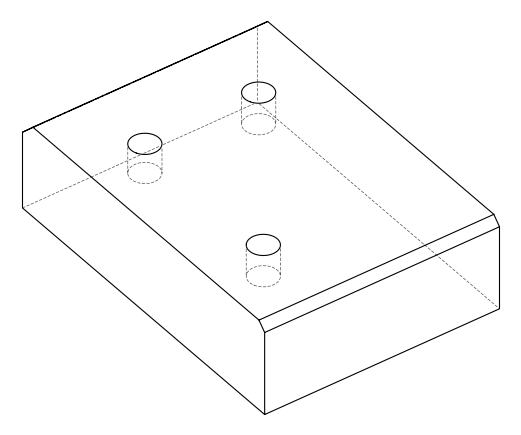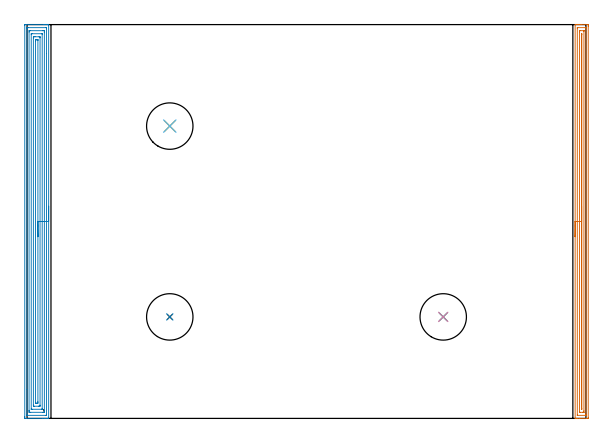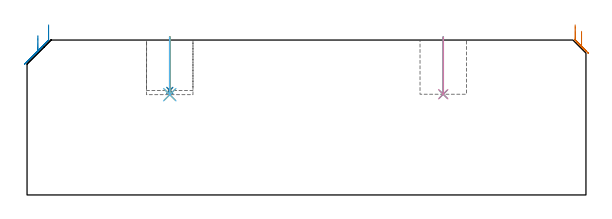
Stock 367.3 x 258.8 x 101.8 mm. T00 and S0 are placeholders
(PLAN: 8 operations, 6 tool changes, 22 min)
(1 INDEXABLE_INSERT_DRILL_BLIND_HOLE_FROM_SOLID | STEP1POCKET | NXT0302_010 | 0.14 min | 9805 mm3)
(2 DRILL_TO_ENLARGE_BLIND_HOLE | STEP1POCKET | UGT0301_381 | 0.14 min | 14362 mm3)
(3 INDEXABLE_INSERT_DRILL_BLIND_HOLE_FROM_SOLID_1 | STEP1POCKET_1 | NXT0302_010 | 0.15 min | 10551 mm3)
(4 DRILL_TO_ENLARGE_BLIND_HOLE_1 | STEP1POCKET_1 | UGT0301_381 | 0.15 min | 15442 mm3)
(5 INDEXABLE_INSERT_DRILL_BLIND_HOLE_FROM_SOLID_2 | STEP1POCKET_2 | NXT0302_010 | 0.15 min | 10639 mm3)
(6 DRILL_TO_ENLARGE_BLIND_HOLE_2 | STEP1POCKET_2 | UGT0301_381 | 0.15 min | 15571 mm3)
(7 AREA_MILL | FG_CHAMFER_SURFACE | UGT0205_001 | 8.44 min | 9576 mm3)
(8 AREA_MILL_1 | FG_CHAMFER_SURFACE_1 | UGT0205_001 | 12.69 min | 31899 mm3)
(TOOL NXT0302_010 | Index. Insert Drill 19.5mm [880-D1950L25-05] | D19.5 PA176 FL98 Z2)
(TOOL UGT0301_381 | Twist Drill Flat Bottom 30.5 mm | D30.5 PA180 FL175 Z2)
(TOOL UGT0205_001 | Chamfer Mill 20 x 3 x 45 deg. | D20 FL50 Z2)
(OP 1 INDEXABLE_INSERT_DRILL_BLIND_HOLE_FROM_SOLID)
G17 G21 G94 G90
T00 M6
G54
G17 G0 G90 X93.8 Y66.7 S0 M3
G43 Z111.8 H1
G94 G81 G98 Z68.7 F250. R103.8
G80
M5
M2
(OP 2 DRILL_TO_ENLARGE_BLIND_HOLE)
G17 G21 G94 G90
T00 M6
G54
G17 G0 G90 X93.8 Y66.7 S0 M3
G43 Z111.8 H0
G94 G81 G98 Z68.7 F250. R103.8
G80
M5
M2
(OP 3 INDEXABLE_INSERT_DRILL_BLIND_HOLE_FROM_SOLID_1)
G17 G21 G94 G90
T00 M6
G54
G17 G0 G90 X273.5 Y66.7 S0 M3
G43 Z111.8 H1
G94 G81 G98 Z66.2 F250. R103.8
G80
M5
M2
(OP 4 DRILL_TO_ENLARGE_BLIND_HOLE_1)
G17 G21 G94 G90
T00 M6
G54
G17 G0 G90 X273.5 Y66.7 S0 M3
G43 Z111.8 H0
G94 G81 G98 Z66.2 F250. R103.8
G80
M5
M2
(OP 5 INDEXABLE_INSERT_DRILL_BLIND_HOLE_FROM_SOLID_2)
G17 G21 G94 G90
T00 M6
G54
G17 G0 G90 X93.8 Y192.1 S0 M3
G43 Z111.8 H1
G94 G81 G98 Z65.9 F250. R103.8
G80
M5
M2
(OP 6 DRILL_TO_ENLARGE_BLIND_HOLE_2)
G17 G21 G94 G90
T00 M6
G54
G17 G0 G90 X93.8 Y192.1 S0 M3
G43 Z111.8 H0
G94 G81 G98 Z65.9 F250. R103.8
G80
M5
M2
(OP 7 AREA_MILL)
G17 G21 G94 G90
T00 M6
G54
G17 G0 G90 X360.2 Y119.4 S1061 M3
G43 Z111.8 H0
G94 G1 Y119.438 Z110.928 F250.
Y119.552 Z110.063
Y119.741 Z109.212
Y120.003 Z108.38
Y120.337 Z107.574
Y120.74 Z106.8
Y121.208 Z106.064
Y121.74 Z105.372
Y122.329 Z104.729
Y122.972 Z104.139
Y123.664 Z103.608
Y124.4 Z103.14
Y125.174 Z102.737
Y125.98 Z102.403
Y126.812 Z102.141
Y127.663 Z101.952
Y128.528 Z101.838
Y129.4 Z101.8
Y258.617
X360.202 Y258.79 Z101.788
X360.347 Y258.798 Z101.645
X360.497 Y258.8 Z101.503
X360.72 Z101.28
X361.437 Z100.558
X362.671 Z99.326
X364.062 Z97.933
X368.18 Z93.818
X368.438 Y258.797 Z93.56
X368.793 Y258.79 Z93.205
X368.798 Y258.537 Z93.201
X368.8 Y258.17 Z93.2
Y257.799
Y0.63
X368.798 Y0.263 Z93.201
X368.793 Y0.01 Z93.205
X368.438 Y0. Z93.56
X363.187 Z98.807
X361.796 Z100.2
X361.437 Z100.558
X360.497 Z101.503
X360.348 Z101.644
X360.314 Y0.001 Z101.678
X360.203 Y0.01 Z101.788
X360.2 Y0.183 Z101.8
Y129.4
X361.614 Z100.386
Y256.2
X361.615 Y256.381 Z100.385
X361.619 Y256.737 Z100.381
X361.621 Y256.779 Z100.379
X361.626 Y256.79 Z100.374
X361.657 Y256.793 Z100.343
X361.766 Y256.797 Z100.234
X361.903 Y256.8 Z100.097
X367.153 Z94.847
X367.328 Y256.797 Z94.672
X367.363 Y256.794 Z94.637
X367.376 Y256.791 Z94.624
X367.379 Y256.781 Z94.621
X367.382 Y256.739 Z94.618
X367.385 Y256.563 Z94.615
X367.386 Y2.6 Z94.614
X367.385 Y2.419 Z94.615
X367.381 Y2.063 Z94.619
X367.379 Y2.021 Z94.621
X367.374 Y2.01 Z94.626
X367.343 Y2.007 Z94.657
X367.234 Y2.003 Z94.766
X367.097 Y2. Z94.903
X361.847 Z100.153
X361.672 Y2.003 Z100.328
X361.637 Y2.006 Z100.363
X361.624 Y2.009 Z100.376
X361.621 Y2.019 Z100.379
X361.618 Y2.061 Z100.382
X361.615 Y2.237 Z100.385
X361.614 Y129.4 Z100.386
X363.028 Z98.972
X363.029 Y253.861 Z98.971
X363.032 Y254.593 Z98.968
X363.035 Y254.749 Z98.965
X363.041 Y254.79 Z98.959
X363.086 Y254.794 Z98.914
X363.187 Y254.797 Z98.813
X363.86 Y254.8 Z98.14
X365.61 Z96.39
X365.813 Z96.187
X365.88 Y254.798 Z96.12
X365.934 Y254.794 Z96.066
X365.964 Y254.79 Z96.036
X365.966 Y254.754 Z96.034
X365.97 Y254.593 Z96.03
X365.971 Y254.431 Z96.029
Y4.939
X365.968 Y4.207 Z96.032
X365.965 Y4.051 Z96.035
X365.959 Y4.01 Z96.041
X365.914 Y4.006 Z96.086
X365.813 Y4.003 Z96.187
X365.14 Y4. Z96.86
X363.39 Z98.61
X363.187 Z98.813
X363.12 Y4.002 Z98.88
X363.066 Y4.006 Z98.934
X363.036 Y4.01 Z98.964
X363.034 Y4.046 Z98.966
X363.03 Y4.207 Z98.97
X363.029 Y4.369 Z98.971
X363.028 Y129.4 Z98.972
X364.443 Z97.557
Y252.474
X364.446 Y252.591 Z97.554
X364.453 Y252.79 Z97.547
X364.5 Y252.792 Z97.5
X364.547 Y252.79 Z97.453
X364.554 Y252.591 Z97.446
X364.557 Y252.474 Z97.443
Y252.416
Y6.326
X364.554 Y6.209 Z97.446
X364.547 Y6.01 Z97.453
X364.5 Y6.008 Z97.5
X364.453 Y6.01 Z97.547
X364.446 Y6.209 Z97.554
X364.443 Y6.326 Z97.557
Y6.384
Y129.4
Y130.272 Z97.595
Y131.136 Z97.709
Y131.988 Z97.898
Y132.82 Z98.16
Y133.626 Z98.494
Y134.4 Z98.897
Y135.136 Z99.366
Y135.828 Z99.897
Y136.471 Z100.486
Y137.06 Z101.129
Y137.591 Z101.822
Y138.06 Z102.557
Y138.463 Z103.331
Y138.797 Z104.137
Y139.059 Z104.969
Y139.248 Z105.821
Y139.362 Z106.686
Y139.4 Z107.557
G0 Z111.8
M5
M2
(OP 8 AREA_MILL_1)
G17 G21 G94 G90
T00 M6
G54
G17 G0 G90 X14.2 Y139.4 S1061 M3
G43 Z111.8 H0
G94 G1 Y139.362 Z110.928 F250.
Y139.248 Z110.063
Y139.059 Z109.212
Y138.797 Z108.38
Y138.463 Z107.574
Y138.06 Z106.8
Y137.592 Z106.064
Y137.06 Z105.372
Y136.471 Z104.729
Y135.828 Z104.139
Y135.136 Z103.608
Y134.4 Z103.14
Y133.626 Z102.737
Y132.82 Z102.403
Y131.988 Z102.141
Y131.136 Z101.952
Y130.272 Z101.838
Y129.4 Z101.8
Y0.183
X14.197 Y0.01 Z101.789
X14.041 Y0.002 Z101.633
X13.878 Y0. Z101.477
X13.649 Z101.248
X12.93 Z100.524
X11.693 Z99.29
X10.298 Z97.893
X-1.107 Y0.001 Z86.491
X-1.493 Y0.01 Z86.105
X-1.497 Y0.233 Z86.102
X-1.5 Y0.63 Z86.1
Y1.031
Y258.17
X-1.497 Y258.567 Z86.102
X-1.493 Y258.79 Z86.105
X-1.107 Y258.795 Z86.491
X-0.489 Y258.8 Z87.109
X11.175 Z98.77
X12.57 Z100.166
X12.93 Z100.524
X13.649 Z101.249
X13.878 Z101.477
X14.041 Y258.798 Z101.633
X14.197 Y258.79 Z101.788
X14.2 Y258.617 Z101.8
Y129.4
X12.786 Z100.386
X12.785 Y2.566 Z100.385
X12.784 Y2.419 Z100.384
X12.779 Y2.046 Z100.379
X12.776 Y2.01 Z100.376
X12.709 Y2.006 Z100.309
X12.6 Y2.002 Z100.2
X12.463 Y2. Z100.063
X12.052 Z99.652
X0.181 Z87.781
X-0.014 Y2.003 Z87.586
X-0.049 Y2.007 Z87.551
X-0.079 Y2.012 Z87.521
X-0.081 Y2.058 Z87.519
X-0.085 Y2.271 Z87.515
X-0.086 Y18.927 Z87.514
Y256.234
X-0.084 Y256.381 Z87.516
X-0.079 Y256.754 Z87.521
X-0.076 Y256.79 Z87.524
X-0.01 Y256.794 Z87.59
X0.1 Y256.798 Z87.7
X0.237 Y256.8 Z87.837
X0.648 Z88.248
X12.519 Z100.119
X12.714 Y256.797 Z100.314
X12.749 Y256.793 Z100.349
X12.779 Y256.788 Z100.379
X12.781 Y256.742 Z100.381
X12.785 Y256.529 Z100.385
X12.786 Y239.854 Z100.386
Y129.4
X11.371 Z98.971
Y4.902
X11.366 Y4.207 Z98.966
X11.364 Y4.014 Z98.964
X11.175 Y4.01 Z98.775
X10.5 Y4.001 Z98.1
X2.402 Y4. Z90.002
X1.726 Y4.002 Z89.326
X1.525 Y4.009 Z89.125
X1.335 Y4.017 Z88.935
X1.332 Y4.207 Z88.932
X1.33 Y4.406 Z88.93
X1.329 Y5.102 Z88.929
X1.328 Y5.302 Z88.928
X1.329 Y253.898 Z88.929
X1.333 Y254.593 Z88.933
X1.335 Y254.786 Z88.935
X1.525 Y254.79 Z89.125
X2.2 Y254.799 Z89.8
X10.298 Y254.8 Z97.898
X10.974 Y254.798 Z98.574
X11.175 Y254.791 Z98.775
X11.365 Y254.783 Z98.965
X11.368 Y254.593 Z98.968
X11.37 Y254.394 Z98.97
X11.371 Y253.698 Z98.971
Y253.498
Y129.4
X9.957 Z97.557
Y6.343
X9.955 Y6.161 Z97.555
X9.951 Y6.024 Z97.551
X9.857 Y6.01 Z97.457
X9.42 Y6. Z97.02
X3.279 Z90.879
X2.844 Y6.01 Z90.444
X2.749 Y6.017 Z90.349
X2.745 Y6.082 Z90.345
X2.743 Y6.15 Z90.343
Y252.457
X2.745 Y252.64 Z90.345
X2.749 Y252.777 Z90.349
X2.843 Y252.79 Z90.443
X3.279 Y252.8 Z90.879
X9.42 Z97.02
X9.856 Y252.79 Z97.456
X9.951 Y252.783 Z97.551
X9.955 Y252.718 Z97.555
X9.957 Y252.649 Z97.557
Y129.4
X8.543 Z96.143
Y8.679
X8.539 Y8.232 Z96.139
X8.536 Y8.018 Z96.136
X8.324 Y8.008 Z95.924
X7.666 Y8.001 Z95.266
X7.454 Y8. Z95.054
X4.821 Y8.001 Z92.421
X4.286 Y8.01 Z91.886
X4.164 Y8.018 Z91.764
X4.161 Y8.232 Z91.761
X4.157 Y8.678 Z91.757
Y250.121
X4.161 Y250.568 Z91.761
X4.164 Y250.782 Z91.764
X4.376 Y250.792 Z91.976
X5.034 Y250.799 Z92.634
X5.246 Y250.8 Z92.846
X7.879 Y250.799 Z95.479
X8.414 Y250.79 Z96.014
X8.536 Y250.782 Z96.136
X8.539 Y250.568 Z96.139
X8.543 Y250.122 Z96.143
Y129.4
X7.129 Z94.729
Y11.014
X7.128 Y10.467 Z94.728
X7.125 Y10.124 Z94.725
X7.122 Y10.014 Z94.722
X7.017 Y10.009 Z94.617
X6.789 Y10.004 Z94.389
X6.369 Y10. Z93.969
X5.911 Z93.511
X5.759 Z93.359
X5.636 Y10.002 Z93.236
X5.598 Y10.005 Z93.198
X5.582 Y10.009 Z93.182
X5.578 Y10.024 Z93.178
X5.575 Y10.12 Z93.175
X5.572 Y10.467 Z93.172
X5.571 Y247.786 Z93.171
X5.572 Y248.333 Z93.172
X5.575 Y248.676 Z93.175
X5.578 Y248.786 Z93.178
X5.682 Y248.791 Z93.282
X5.911 Y248.796 Z93.511
X6.331 Y248.8 Z93.931
X6.789 Z94.389
X6.941 Z94.541
X7.063 Y248.798 Z94.663
X7.101 Y248.795 Z94.701
X7.118 Y248.791 Z94.718
X7.122 Y248.776 Z94.722
X7.125 Y248.68 Z94.725
X7.128 Y248.333 Z94.728
X7.129 Y129.4 Z94.729
Y128.528 Z94.767
Y127.664 Z94.881
Y126.812 Z95.07
Y125.98 Z95.332
Y125.174 Z95.666
Y124.4 Z96.069
Y123.664 Z96.537
Y122.972 Z97.068
Y122.329 Z97.658
Y121.74 Z98.301
Y121.208 Z98.993
Y120.74 Z99.729
Y120.337 Z100.503
Y120.003 Z101.309
Y119.741 Z102.141
Y119.552 Z102.992
Y119.438 Z103.857
Y119.4 Z104.729
G0 Z111.8
M5
M2
